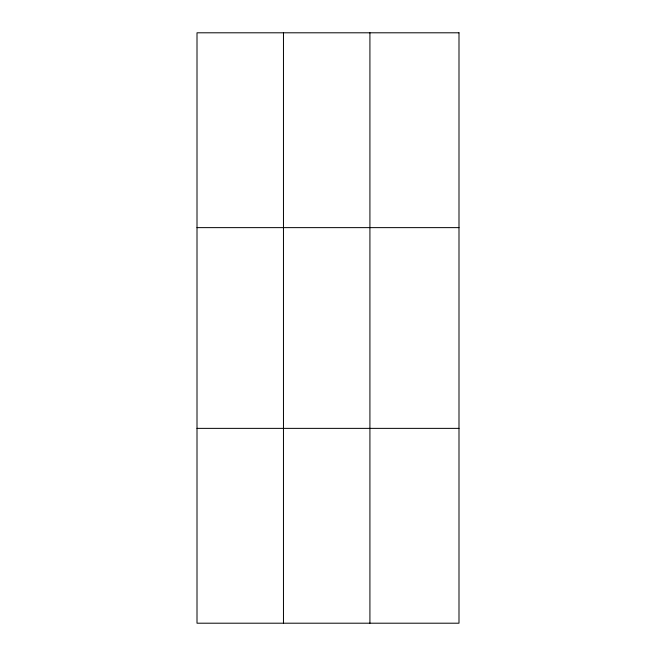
<?xml version="1.0" encoding="UTF-8"?>
<svg xmlns="http://www.w3.org/2000/svg" width="656" height="656" viewBox="0 0 656 656"><rect width="100%" height="100%" fill="white"/><g stroke="black" fill="none" stroke-linecap="round" stroke-linejoin="round"><path stroke-width="0.98" d="M283.466 623.2L283.466 32.8M369.918 623.2L369.918 32.8M197.005 227.632L458.995 227.632M197.005 428.368L458.995 428.368M458.995 32.8L458.995 623.2L197.005 623.2L197.005 32.8L458.995 32.8"/></g></svg>
